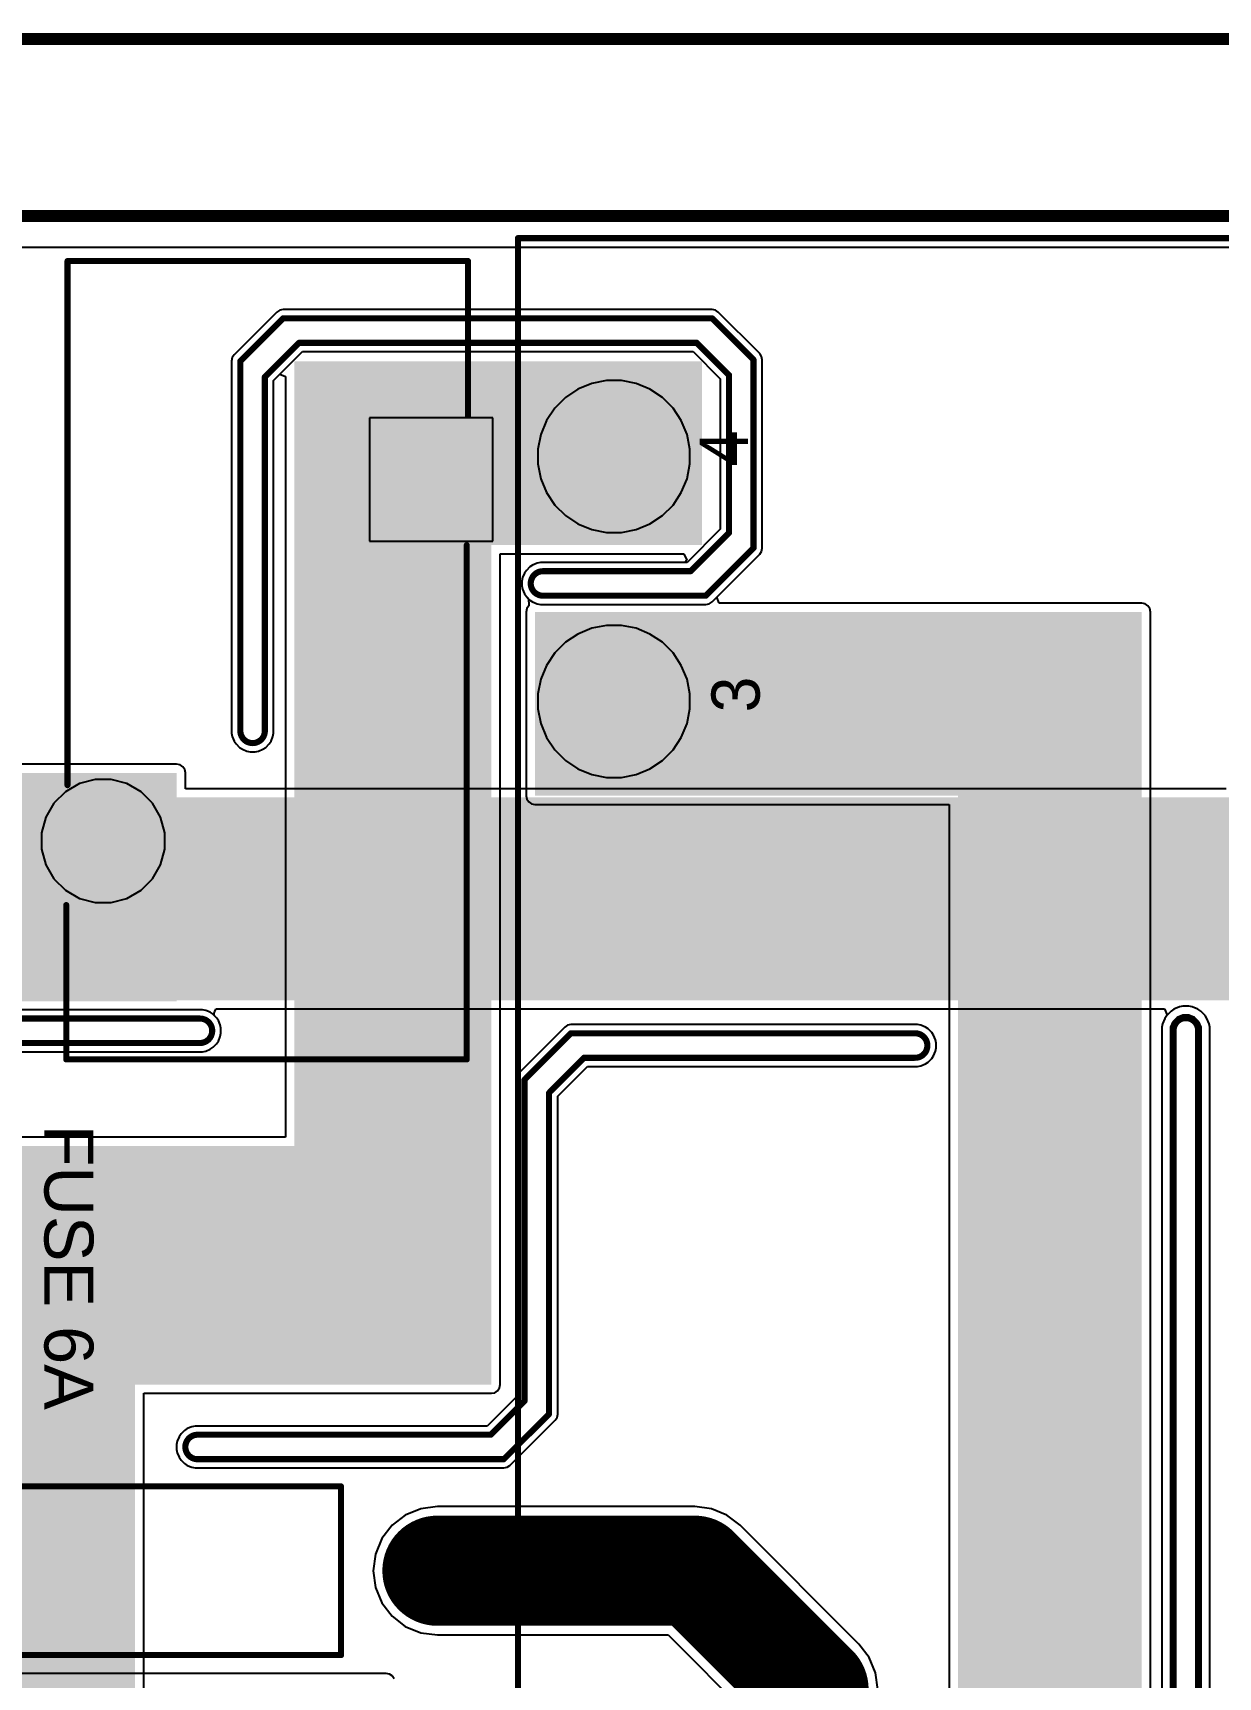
# Model space of a CAD drawing. Header units: millimetres. Extents: x -5 to 123, y 0 to 98.
# Drawn here: x 10.38 to 34.96, y 62.69 to 96.8 of the extents above; entities that cross this region are included whole.
import ezdxf

# ---------------------------------------------------------------- set-up
doc = ezdxf.new("R2010")
doc.units = ezdxf.units.MM
for name, color, linetype in [('BottomLayer', 5, 'Continuous'), ('BottomSolder', 6, 'Continuous'), ('Mechanical1', 6, 'Continuous'), ('Mechanical2', 216, 'Continuous'), ('MultiLayer', 9, 'Continuous'), ('PadHoleLayer', 156, 'Continuous'), ('TopLayer', 1, 'Continuous'), ('TopOverlay', 2, 'Continuous'), ('TopSolder', 216, 'Continuous')]:
    doc.layers.add(name, color=color, linetype=linetype)
doc.styles.add('Arial', font='', dxfattribs={"height": 0.2})
doc.styles.get('Arial').set_extended_font_data('Arial')

# ---------------------------------------------------------------- blocks, each defined once
blk = doc.blocks.new('L01_6332_23')
at = {"layer": 'BottomLayer'}
h = blk.add_hatch(color=5, dxfattribs=at)
edge = h.paths.add_edge_path()
edge.add_arc((15.24, 22.86), 1.4, 0, 360)
h = blk.add_hatch(color=5, dxfattribs=at)
edge = h.paths.add_edge_path()
edge.add_arc((20.32, 22.86), 1.4, 0, 360)
at = {"layer": 'BottomSolder'}
h = blk.add_hatch(color=6, dxfattribs=at)
edge = h.paths.add_edge_path()
edge.add_arc((15.24, 22.86), 1.502, 0, 360)
h = blk.add_hatch(color=6, dxfattribs=at)
edge = h.paths.add_edge_path()
edge.add_arc((20.32, 22.86), 1.502, 0, 360)
at = {"layer": 'MultiLayer'}
h = blk.add_hatch(color=9, dxfattribs=at)
edge = h.paths.add_edge_path()
edge.add_arc((15.24, 22.86), 1.4, 0, 360)
h = blk.add_hatch(color=9, dxfattribs=at)
edge = h.paths.add_edge_path()
edge.add_arc((20.32, 22.86), 1.4, 0, 360)
at = {"layer": 'PadHoleLayer'}
h = blk.add_hatch(color=156, dxfattribs=at)
edge = h.paths.add_edge_path()
edge.add_arc((15.24, 22.86), 0.75, 0, 360)
h = blk.add_hatch(color=156, dxfattribs=at)
edge = h.paths.add_edge_path()
edge.add_arc((20.32, 22.86), 0.75, 0, 360)
at = {"layer": 'TopLayer'}
h = blk.add_hatch(color=1, dxfattribs=at)
edge = h.paths.add_edge_path()
edge.add_arc((15.24, 22.86), 1.4, 0, 360)
h = blk.add_hatch(color=1, dxfattribs=at)
edge = h.paths.add_edge_path()
edge.add_arc((20.32, 22.86), 1.4, 0, 360)
at = {"layer": 'TopSolder'}
h = blk.add_hatch(color=216, dxfattribs=at)
edge = h.paths.add_edge_path()
edge.add_arc((15.24, 22.86), 1.502, 0, 360)
h = blk.add_hatch(color=216, dxfattribs=at)
edge = h.paths.add_edge_path()
edge.add_arc((20.32, 22.86), 1.502, 0, 360)
at = {"layer": 'TopOverlay', "const_width": 0.127}
for points in [[(-24.85, 24.85), (24.85, 24.85)], [(24.85, 24.85), (24.85, -24.85)]]:
    blk.add_lwpolyline(points, dxfattribs=at)
at = {"layer": 'TopOverlay', "const_width": 0.0635}
blk.add_lwpolyline([(24.818, 24.85, 1), (24.882, 24.85, 1)], format="xyb", close=True, dxfattribs=at)
blk.add_lwpolyline([(24.818, 24.85, 1), (24.882, 24.85, 1)], format="xyb", close=True, dxfattribs=at)
at = {"layer": 'TopOverlay'}
for s, p in [('3', (15.011, 19.837)), ('4', (20.114, 20.081))]:
    blk.add_text(s, height=1, dxfattribs=at).set_placement(p)
blk = doc.blocks.new('TH390R_33')
at = {"layer": 'BottomLayer'}
blk.add_hatch(color=5, dxfattribs=at).paths.add_polyline_path([(-7.4, 0.9), (-5.6, 0.9), (-5.6, -0.9), (-7.4, -0.9)])
h = blk.add_hatch(color=5, dxfattribs=at)
edge = h.paths.add_edge_path()
edge.add_arc((6.5, 0), 0.9, 0, 360)
at = {"layer": 'BottomSolder'}
blk.add_hatch(color=6, dxfattribs=at).paths.add_polyline_path([(-7.502, 1.002), (-5.498, 1.002), (-5.498, -1.002), (-7.502, -1.002)])
h = blk.add_hatch(color=6, dxfattribs=at)
edge = h.paths.add_edge_path()
edge.add_arc((6.5, 0), 1.002, 0, 360)
at = {"layer": 'MultiLayer'}
blk.add_hatch(color=9, dxfattribs=at).paths.add_polyline_path([(-7.4, 0.9), (-5.6, 0.9), (-5.6, -0.9), (-7.4, -0.9)])
h = blk.add_hatch(color=9, dxfattribs=at)
edge = h.paths.add_edge_path()
edge.add_arc((6.5, 0), 0.9, 0, 360)
at = {"layer": 'PadHoleLayer'}
h = blk.add_hatch(color=156, dxfattribs=at)
edge = h.paths.add_edge_path()
edge.add_arc((-6.5, 0), 0.46, 0, 360)
h = blk.add_hatch(color=156, dxfattribs=at)
edge = h.paths.add_edge_path()
edge.add_arc((6.5, 0), 0.46, 0, 360)
at = {"layer": 'TopLayer'}
blk.add_hatch(color=1, dxfattribs=at).paths.add_polyline_path([(-7.4, 0.9), (-5.6, 0.9), (-5.6, -0.9), (-7.4, -0.9)])
h = blk.add_hatch(color=1, dxfattribs=at)
edge = h.paths.add_edge_path()
edge.add_arc((6.5, 0), 0.9, 0, 360)
at = {"layer": 'TopSolder'}
blk.add_hatch(color=216, dxfattribs=at).paths.add_polyline_path([(-7.502, 1.002), (-5.498, 1.002), (-5.498, -1.002), (-7.502, -1.002)])
h = blk.add_hatch(color=216, dxfattribs=at)
edge = h.paths.add_edge_path()
edge.add_arc((6.5, 0), 1.002, 0, 360)
at = {"layer": 'TopOverlay', "const_width": 0.127}
for points in [[(-4.5, -1.75), (-4.5, 1.75)], [(-4.5, 1.75), (4.5, 1.75)], [(4.5, -1.75), (4.5, 1.75)], [(-4.5, -1.75), (4.5, -1.75)]]:
    blk.add_lwpolyline(points, dxfattribs=at)
at = {"layer": 'TopOverlay', "const_width": 0.0635}
for points in [[(-4.532, 1.75, 1), (-4.468, 1.75, 1)], [(-4.532, 1.75, 1), (-4.468, 1.75, 1)], [(4.468, 1.75, 1), (4.532, 1.75, 1)], [(4.468, 1.75, 1), (4.532, 1.75, 1)], [(-4.532, -1.75, 1), (-4.468, -1.75, 1)], [(-4.532, -1.75, 1), (-4.468, -1.75, 1)], [(4.468, -1.75, 1), (4.532, -1.75, 1)], [(4.468, -1.75, 1), (4.532, -1.75, 1)]]:
    blk.add_lwpolyline(points, format="xyb", close=True, dxfattribs=at)
blk = doc.blocks.new('14D431K_40')
at = {"layer": 'BottomLayer'}
blk.add_hatch(color=5, dxfattribs=at).paths.add_polyline_path([(-4.85, 4.5), (-2.65, 4.5), (-2.65, 2.3), (-4.85, 2.3)])
h = blk.add_hatch(color=5, dxfattribs=at)
edge = h.paths.add_edge_path()
edge.add_arc((3.75, -3.4), 1.1, 0, 360)
at = {"layer": 'BottomSolder'}
blk.add_hatch(color=6, dxfattribs=at).paths.add_polyline_path([(-4.952, 4.602), (-2.548, 4.602), (-2.548, 2.198), (-4.952, 2.198)])
h = blk.add_hatch(color=6, dxfattribs=at)
edge = h.paths.add_edge_path()
edge.add_arc((3.75, -3.4), 1.202, 0, 360)
at = {"layer": 'MultiLayer'}
blk.add_hatch(color=9, dxfattribs=at).paths.add_polyline_path([(-4.85, 4.5), (-2.65, 4.5), (-2.65, 2.3), (-4.85, 2.3)])
h = blk.add_hatch(color=9, dxfattribs=at)
edge = h.paths.add_edge_path()
edge.add_arc((3.75, -3.4), 1.1, 0, 360)
at = {"layer": 'PadHoleLayer'}
h = blk.add_hatch(color=156, dxfattribs=at)
edge = h.paths.add_edge_path()
edge.add_arc((-3.75, 3.4), 0.6, 0, 360)
h = blk.add_hatch(color=156, dxfattribs=at)
edge = h.paths.add_edge_path()
edge.add_arc((3.75, -3.4), 0.6, 0, 360)
at = {"layer": 'TopLayer'}
blk.add_hatch(color=1, dxfattribs=at).paths.add_polyline_path([(-4.85, 4.5), (-2.65, 4.5), (-2.65, 2.3), (-4.85, 2.3)])
h = blk.add_hatch(color=1, dxfattribs=at)
edge = h.paths.add_edge_path()
edge.add_arc((3.75, -3.4), 1.1, 0, 360)
at = {"layer": 'TopSolder'}
blk.add_hatch(color=216, dxfattribs=at).paths.add_polyline_path([(-4.952, 4.602), (-2.548, 4.602), (-2.548, 2.198), (-4.952, 2.198)])
h = blk.add_hatch(color=216, dxfattribs=at)
edge = h.paths.add_edge_path()
edge.add_arc((3.75, -3.4), 1.202, 0, 360)
at = {"layer": 'TopOverlay', "const_width": 0.127}
for points in [[(-8.28, -4.14), (-8.28, 4.166)], [(-5.08, 4.166), (-8.28, 4.166)], [(8.28, 4.14), (-2.388, 4.14)], [(8.28, -4.166), (8.28, 4.14)], [(2.591, -4.14), (-8.28, -4.14)], [(8.28, -4.166), (5.08, -4.166)]]:
    blk.add_lwpolyline(points, dxfattribs=at)
at = {"layer": 'TopOverlay', "const_width": 0.0635}
for points in [[(-8.312, 4.166, 1), (-8.249, 4.166, 1)], [(-8.312, 4.166, 1), (-8.249, 4.166, 1)], [(-5.112, 4.166, 1), (-5.048, 4.166, 1)], [(-2.419, 4.14, 1), (-2.356, 4.14, 1)], [(8.249, 4.14, 1), (8.312, 4.14, 1)], [(8.249, 4.14, 1), (8.312, 4.14, 1)], [(-8.312, -4.14, 1), (-8.249, -4.14, 1)], [(-8.312, -4.14, 1), (-8.249, -4.14, 1)], [(2.559, -4.14, 1), (2.623, -4.14, 1)], [(5.048, -4.166, 1), (5.112, -4.166, 1)], [(8.249, -4.166, 1), (8.312, -4.166, 1)], [(8.249, -4.166, 1), (8.312, -4.166, 1)]]:
    blk.add_lwpolyline(points, format="xyb", close=True, dxfattribs=at)

msp = doc.modelspace()

# ---------------------------------------------------------------- hatches: boundary and pattern name
at = {"layer": 'BottomLayer'}
for points in [[(15.799, 86.173), (24.258, 86.173), (24.258, 89.983), (15.799, 89.983)], [(19.888, 68.758), (19.888, 89.586), (15.799, 89.586), (15.799, 68.758)], [(20.791, 80.975), (33.376, 80.975), (33.376, 84.785), (20.791, 84.785)], [(33.376, 50.585), (33.376, 83.49), (29.566, 83.49), (29.566, 50.585)], [(19.595, 73.711), (8.484, 73.711), (8.484, 68.758), (19.595, 68.758)], [(8.484, 73.66), (8.484, 53.594), (12.497, 53.594), (12.497, 73.66)]]:
    msp.add_hatch(color=5, dxfattribs=at).paths.add_polyline_path(points)
at = {"layer": 'TopLayer'}
for points in [[(13.36, 76.708), (13.36, 81.446), (3.593, 81.446), (3.593, 76.708)], [(37.389, 76.733), (37.389, 80.938), (10.998, 80.938), (10.998, 76.733)]]:
    msp.add_hatch(color=1, dxfattribs=at).paths.add_polyline_path(points)

# ---------------------------------------------------------------- linework, layer by layer
at = {"layer": 'BottomLayer'}
for p, q in [((7.037, 92.354), (89.119, 92.354)), ((15.439, 91.006), (14.553, 90.12)), ((15.498, 91.046), (15.439, 91.006)), ((15.567, 91.059), (15.498, 91.046)), ((24.463, 91.059), (15.567, 91.059)), ((24.533, 91.046), (24.463, 91.059)), ((24.591, 91.006), (24.533, 91.046)), ((25.452, 90.146), (24.591, 91.006)), ((14.514, 90.062), (14.5, 89.992)), ((14.553, 90.12), (14.514, 90.062)), ((25.491, 90.087), (25.452, 90.146)), ((25.505, 90.018), (25.491, 90.087)), ((14.5, 89.992), (14.5, 82.32)), ((15.37, 89.587), (15.5, 89.717)), ((15.5, 89.717), (15.618, 89.668)), ((25.505, 86.113), (25.505, 90.018)), ((15.37, 82.269), (15.37, 89.587)), ((15.618, 89.668), (15.618, 89.586)), ((15.618, 89.586), (15.618, 89.586)), ((15.618, 89.586), (15.618, 73.892)), ((20.069, 68.758), (20.069, 85.991)), ((20.069, 85.991), (23.878, 85.991)), ((23.878, 85.991), (23.941, 85.864)), ((24.561, 85.093), (25.452, 85.984)), ((25.452, 85.984), (25.491, 86.043)), ((25.491, 86.043), (25.505, 86.113)), ((20.613, 85.65), (20.574, 85.591)), ((20.685, 85.721), (20.613, 85.65)), ((20.743, 85.76), (20.685, 85.721)), ((20.837, 85.799), (20.743, 85.76)), ((20.906, 85.813), (20.837, 85.799)), ((23.901, 85.813), (20.906, 85.813)), ((23.941, 85.864), (23.901, 85.813)), ((20.535, 85.498), (20.521, 85.428)), ((20.521, 85.428), (20.521, 85.327)), ((20.521, 85.327), (20.535, 85.258)), ((20.574, 85.591), (20.535, 85.498)), ((20.535, 85.258), (20.574, 85.164)), ((20.574, 85.164), (20.613, 85.106)), ((20.613, 85.106), (20.659, 85.06)), ((20.659, 85.06), (20.665, 84.926)), ((24.614, 84.966), (24.561, 85.093)), ((33.376, 84.966), (24.614, 84.966)), ((33.445, 84.953), (33.376, 84.966)), ((33.504, 84.913), (33.445, 84.953)), ((20.623, 84.855), (20.609, 84.785)), ((20.609, 84.785), (20.609, 80.975)), ((20.66, 84.91), (20.623, 84.855)), ((20.662, 84.913), (20.66, 84.91)), ((20.665, 84.926), (20.662, 84.913)), ((33.543, 84.855), (33.504, 84.913)), ((33.557, 84.785), (33.543, 84.855)), ((33.557, 80.975), (33.557, 84.785)), ((14.5, 82.32), (14.5, 82.269)), ((14.5, 82.269), (14.514, 82.2)), ((15.357, 82.2), (15.37, 82.269)), ((14.514, 82.2), (14.552, 82.107)), ((14.552, 82.107), (14.592, 82.048)), ((14.592, 82.048), (14.663, 81.976)), ((14.663, 81.976), (14.722, 81.937)), ((14.722, 81.937), (14.815, 81.899)), ((14.815, 81.899), (14.885, 81.885)), ((14.885, 81.885), (14.986, 81.885)), ((14.986, 81.885), (15.055, 81.899)), ((15.055, 81.899), (15.148, 81.937)), ((15.148, 81.937), (15.207, 81.976)), ((15.207, 81.976), (15.279, 82.048)), ((15.279, 82.048), (15.318, 82.107)), ((15.318, 82.107), (15.357, 82.2)), ((15.318, 82.107), (15.318, 82.107)), ((11.343, 81.226), (11.052, 81.058)), ((11.668, 81.313), (11.343, 81.226)), ((12.005, 81.313), (11.668, 81.313)), ((12.33, 81.226), (12.005, 81.313)), ((12.621, 81.058), (12.33, 81.226)), ((11.052, 81.058), (10.814, 80.82)), ((12.859, 80.82), (12.621, 81.058)), ((20.609, 80.975), (20.623, 80.906)), ((20.623, 80.906), (20.662, 80.847)), ((20.662, 80.847), (20.721, 80.808)), ((33.557, 50.884), (33.557, 80.975)), ((33.557, 80.975), (33.557, 80.975)), ((10.646, 80.529), (10.559, 80.204)), ((10.814, 80.82), (10.646, 80.529)), ((13.027, 80.529), (12.859, 80.82)), ((13.114, 80.204), (13.027, 80.529)), ((20.721, 80.808), (20.791, 80.794)), ((20.791, 80.794), (29.384, 80.794)), ((29.384, 80.794), (29.384, 50.585)), ((10.559, 80.204), (10.559, 79.867)), ((13.114, 79.867), (13.114, 80.204)), ((10.559, 79.867), (10.646, 79.542)), ((13.027, 79.542), (13.114, 79.867)), ((10.646, 79.542), (10.814, 79.251)), ((12.859, 79.251), (13.027, 79.542)), ((10.814, 79.251), (11.052, 79.013)), ((12.621, 79.013), (12.859, 79.251)), ((11.052, 79.013), (11.343, 78.845)), ((11.343, 78.845), (11.668, 78.758)), ((12.005, 78.758), (12.33, 78.845)), ((12.33, 78.845), (12.621, 79.013)), ((11.668, 78.758), (12.005, 78.758)), ((13.894, 76.534), (3.428, 76.534)), ((13.963, 76.52), (13.894, 76.534)), ((14.056, 76.481), (13.963, 76.52)), ((14.115, 76.442), (14.056, 76.481)), ((14.056, 76.481), (14.056, 76.481)), ((14.187, 76.37), (14.115, 76.442)), ((33.892, 76.415), (33.853, 76.356)), ((33.982, 76.505), (33.892, 76.415)), ((34.041, 76.544), (33.982, 76.505)), ((34.157, 76.592), (34.041, 76.544)), ((34.227, 76.606), (34.157, 76.592)), ((34.353, 76.606), (34.227, 76.606)), ((34.423, 76.592), (34.353, 76.606)), ((34.539, 76.544), (34.423, 76.592)), ((34.598, 76.505), (34.539, 76.544)), ((34.688, 76.415), (34.598, 76.505)), ((34.727, 76.356), (34.688, 76.415)), ((14.226, 76.312), (14.187, 76.37)), ((14.264, 76.218), (14.226, 76.312)), ((14.278, 76.149), (14.264, 76.218)), ((14.278, 76.048), (14.278, 76.149)), ((21.409, 76.174), (20.446, 75.211)), ((21.468, 76.213), (21.409, 76.174)), ((21.538, 76.227), (21.468, 76.213)), ((28.726, 76.227), (21.538, 76.227)), ((28.795, 76.213), (28.726, 76.227)), ((28.888, 76.175), (28.795, 76.213)), ((28.947, 76.136), (28.888, 76.175)), ((28.888, 76.175), (28.888, 76.175)), ((29.019, 76.064), (28.947, 76.136)), ((33.805, 76.24), (33.791, 76.17)), ((33.791, 76.17), (33.791, 76.107)), ((33.791, 76.107), (33.791, 76.106)), ((33.791, 76.106), (33.791, 76.106)), ((33.791, 76.106), (33.791, 76.082)), ((33.791, 76.082), (33.791, 76.082)), ((33.791, 76.082), (33.791, 76.081)), ((33.791, 76.081), (33.791, 50.952)), ((33.853, 76.356), (33.805, 76.24)), ((34.775, 76.24), (34.727, 76.356)), ((34.789, 76.17), (34.775, 76.24)), ((34.789, 76.107), (34.789, 76.17)), ((34.789, 50.54), (34.789, 76.107)), ((14.056, 75.716), (14.115, 75.755)), ((14.115, 75.755), (14.187, 75.826)), ((14.187, 75.826), (14.226, 75.885)), ((14.226, 75.885), (14.264, 75.978)), ((14.226, 75.885), (14.226, 75.885)), ((14.264, 75.978), (14.278, 76.048)), ((29.058, 76.005), (29.019, 76.064)), ((29.096, 75.912), (29.058, 76.005)), ((29.11, 75.843), (29.096, 75.912)), ((29.096, 75.672), (29.11, 75.741)), ((29.11, 75.741), (29.11, 75.843)), ((2.946, 75.663), (13.894, 75.663)), ((13.894, 75.663), (13.963, 75.677)), ((13.963, 75.677), (14.056, 75.716)), ((28.795, 75.371), (28.888, 75.409)), ((28.888, 75.409), (28.947, 75.448)), ((28.947, 75.448), (29.019, 75.52)), ((29.019, 75.52), (29.058, 75.579)), ((29.058, 75.579), (29.096, 75.672)), ((29.058, 75.579), (29.058, 75.579)), ((20.407, 75.152), (20.393, 75.082)), ((20.393, 75.082), (20.393, 68.492)), ((20.446, 75.211), (20.407, 75.152)), ((21.263, 74.739), (21.881, 75.357)), ((21.881, 75.357), (28.726, 75.357)), ((28.726, 75.357), (28.795, 75.371)), ((21.263, 68.148), (21.263, 74.739)), ((15.618, 73.892), (8.484, 73.892)), ((12.678, 53.594), (12.678, 68.577)), ((12.678, 68.577), (19.888, 68.577)), ((19.888, 68.577), (19.958, 68.59)), ((19.958, 68.59), (20.016, 68.63)), ((20.016, 68.63), (20.056, 68.688)), ((20.056, 68.688), (20.069, 68.758)), ((20.393, 68.492), (19.8, 67.899)), ((13.674, 67.885), (13.581, 67.847)), ((13.743, 67.899), (13.674, 67.885)), ((19.8, 67.899), (13.743, 67.899)), ((20.272, 67.082), (21.21, 68.02)), ((21.21, 68.02), (21.249, 68.079)), ((21.249, 68.079), (21.263, 68.148)), ((13.372, 67.584), (13.359, 67.515)), ((13.411, 67.677), (13.372, 67.584)), ((13.45, 67.736), (13.411, 67.677)), ((13.522, 67.808), (13.45, 67.736)), ((13.581, 67.847), (13.522, 67.808)), ((13.359, 67.515), (13.359, 67.413)), ((13.359, 67.413), (13.372, 67.344)), ((13.372, 67.344), (13.411, 67.251)), ((13.411, 67.251), (13.45, 67.192)), ((13.45, 67.192), (13.522, 67.12)), ((13.522, 67.12), (13.581, 67.081)), ((13.581, 67.081), (13.674, 67.043)), ((13.674, 67.043), (13.743, 67.029)), ((13.743, 67.029), (20.144, 67.029)), ((20.144, 67.029), (20.213, 67.043)), ((20.213, 67.043), (20.272, 67.082)), ((18.423, 66.184), (18.102, 66.051)), ((18.768, 66.229), (18.423, 66.184)), ((24.105, 66.229), (18.768, 66.229)), ((24.449, 66.184), (24.105, 66.229)), ((24.771, 66.051), (24.449, 66.184)), ((17.826, 65.839), (17.614, 65.563)), ((18.102, 66.051), (17.826, 65.839)), ((25.047, 65.839), (24.771, 66.051)), ((27.51, 63.375), (25.047, 65.839)), ((17.614, 65.563), (17.481, 65.242)), ((17.481, 65.242), (17.436, 64.897)), ((17.436, 64.897), (17.481, 64.552)), ((17.481, 64.552), (17.614, 64.231)), ((17.614, 64.231), (17.826, 63.955)), ((17.826, 63.955), (18.102, 63.743)), ((18.102, 63.743), (18.423, 63.61)), ((18.423, 63.61), (18.768, 63.565)), ((18.768, 63.565), (23.553, 63.565)), ((23.553, 63.565), (25.236, 61.881)), ((27.722, 63.099), (27.51, 63.375)), ((27.855, 62.778), (27.722, 63.099)), ((27.901, 62.433), (27.855, 62.778))]:
    msp.add_line(p, q, dxfattribs=at)
at = {"layer": 'BottomLayer', "const_width": 2.286}
for points in [[(18.768, 64.897), (24.105, 64.897)], [(24.105, 64.897), (26.568, 62.433)], [(26.568, 46.279), (26.568, 62.433)]]:
    msp.add_lwpolyline(points, dxfattribs=at)
at = {"layer": 'BottomLayer', "const_width": 1.143}
for points in [[(18.197, 64.897, 1), (19.34, 64.897, 1)], [(23.533, 64.897, 1), (24.676, 64.897, 1)], [(23.533, 64.897, 1), (24.676, 64.897, 1)], [(25.997, 62.433, 1), (27.14, 62.433, 1)], [(25.997, 62.433, 1), (27.14, 62.433, 1)]]:
    msp.add_lwpolyline(points, format="xyb", close=True, dxfattribs=at)
at = {"layer": 'Mechanical1', "const_width": 0.254}
msp.add_lwpolyline([(0, 96.672), (48.203, 96.672)], dxfattribs=at)
at = {"layer": 'Mechanical2'}
for points, const_width in [([(0, 93), (123, 93)], 0.254), ([(14.681, 89.992), (15.567, 90.878)], 0.127), ([(15.567, 90.878), (24.463, 90.878)], 0.127), ([(24.463, 90.878), (25.324, 90.018)], 0.127), ([(15.189, 89.662), (15.897, 90.37)], 0.127), ([(15.897, 90.37), (24.147, 90.37)], 0.127), ([(24.147, 90.37), (24.816, 89.701)], 0.127), ([(14.681, 82.32), (14.681, 89.992)], 0.127), ([(25.324, 86.113), (25.324, 90.016)], 0.127), ([(25.324, 86.638), (25.324, 90.016)], 0.127), ([(15.189, 82.32), (15.189, 89.662)], 0.127), ([(24.816, 86.428), (24.816, 89.701)], 0.127), ([(24.816, 88.162), (24.816, 89.701)], 0.127), ([(24.816, 86.638), (24.816, 89.701)], 0.127), ([(24.02, 85.632), (24.816, 86.428)], 0.127), ([(24.335, 85.124), (25.324, 86.113)], 0.127), ([(20.957, 85.632), (24.02, 85.632)], 0.127), ([(20.957, 85.124), (24.335, 85.124)], 0.127), ([(3.353, 76.352), (13.843, 76.352)], 0.127), ([(20.599, 75.108), (21.538, 76.046)], 0.127), ([(21.538, 76.046), (28.651, 76.046)], 0.127), ([(34.036, 50.851), (34.036, 76.107)], 0.127), ([(34.544, 50.546), (34.544, 76.107)], 0.127), ([(2.946, 75.844), (13.843, 75.844)], 0.127), ([(21.107, 74.839), (21.806, 75.538)], 0.127), ([(21.806, 75.538), (28.651, 75.538)], 0.127), ([(20.574, 68.417), (20.574, 75.082)], 0.127), ([(21.082, 68.148), (21.082, 74.803)], 0.127), ([(19.875, 67.718), (20.574, 68.417)], 0.127), ([(20.144, 67.21), (21.082, 68.148)], 0.127), ([(13.794, 67.718), (19.875, 67.718)], 0.127), ([(13.794, 67.21), (20.144, 67.21)], 0.127)]:
    msp.add_lwpolyline(points, dxfattribs=dict(at, const_width=const_width))
at = {"layer": 'Mechanical2', "const_width": 0.0635}
for points in [[(15.535, 90.878, 1), (15.599, 90.878, 1)], [(15.535, 90.878, 1), (15.599, 90.878, 1)], [(24.431, 90.878, 1), (24.495, 90.878, 1)], [(24.431, 90.878, 1), (24.495, 90.878, 1)], [(15.866, 90.37, 1), (15.929, 90.37, 1)], [(15.866, 90.37, 1), (15.929, 90.37, 1)], [(24.115, 90.37, 1), (24.179, 90.37, 1)], [(24.115, 90.37, 1), (24.179, 90.37, 1)], [(14.649, 89.992, 1), (14.713, 89.992, 1)], [(14.649, 89.992, 1), (14.713, 89.992, 1)], [(25.292, 90.018, 1), (25.356, 90.018, 1)], [(25.292, 90.016, 1), (25.356, 90.016, 1)], [(25.292, 90.016, 1), (25.356, 90.016, 1)], [(15.157, 89.662, 1), (15.221, 89.662, 1)], [(15.157, 89.662, 1), (15.221, 89.662, 1)], [(24.784, 89.701, 1), (24.848, 89.701, 1)], [(24.784, 89.701, 1), (24.848, 89.701, 1)], [(24.784, 89.701, 1), (24.848, 89.701, 1)], [(24.784, 89.701, 1), (24.848, 89.701, 1)], [(24.784, 88.162, 1), (24.848, 88.162, 1)], [(24.784, 86.638, 1), (24.848, 86.638, 1)], [(25.292, 86.638, 1), (25.356, 86.638, 1)], [(24.784, 86.428, 1), (24.848, 86.428, 1)], [(24.784, 86.428, 1), (24.848, 86.428, 1)], [(25.292, 86.113, 1), (25.356, 86.113, 1)], [(25.292, 86.113, 1), (25.356, 86.113, 1)], [(20.925, 85.632, 1), (20.988, 85.632, 1)], [(20.925, 85.632, 1), (20.988, 85.632, 1)], [(23.988, 85.632, 1), (24.052, 85.632, 1)], [(23.988, 85.632, 1), (24.052, 85.632, 1)], [(20.671, 85.378, 1), (20.734, 85.378, 1)], [(20.671, 85.378, 1), (20.734, 85.378, 1)], [(20.925, 85.124, 1), (20.988, 85.124, 1)], [(20.925, 85.124, 1), (20.988, 85.124, 1)], [(24.303, 85.124, 1), (24.367, 85.124, 1)], [(24.303, 85.124, 1), (24.367, 85.124, 1)], [(14.649, 82.32, 1), (14.713, 82.32, 1)], [(14.649, 82.32, 1), (14.713, 82.32, 1)], [(15.157, 82.32, 1), (15.221, 82.32, 1)], [(15.157, 82.32, 1), (15.221, 82.32, 1)], [(14.903, 82.066, 1), (14.967, 82.066, 1)], [(14.903, 82.066, 1), (14.967, 82.066, 1)], [(13.811, 76.352, 1), (13.875, 76.352, 1)], [(13.811, 76.352, 1), (13.875, 76.352, 1)], [(34.258, 76.361, 1), (34.322, 76.361, 1)], [(34.258, 76.361, 1), (34.322, 76.361, 1)], [(14.065, 76.098, 1), (14.129, 76.098, 1)], [(14.065, 76.098, 1), (14.129, 76.098, 1)], [(21.506, 76.046, 1), (21.569, 76.046, 1)], [(21.506, 76.046, 1), (21.569, 76.046, 1)], [(28.619, 76.046, 1), (28.683, 76.046, 1)], [(28.643, 76.046, 1), (28.707, 76.046, 1)], [(34.004, 76.107, 1), (34.068, 76.107, 1)], [(34.004, 76.107, 1), (34.068, 76.107, 1)], [(34.512, 76.107, 1), (34.576, 76.107, 1)], [(34.512, 76.107, 1), (34.576, 76.107, 1)], [(13.811, 75.844, 1), (13.875, 75.844, 1)], [(13.811, 75.844, 1), (13.875, 75.844, 1)], [(28.897, 75.792, 1), (28.961, 75.792, 1)], [(28.897, 75.792, 1), (28.961, 75.792, 1)], [(21.774, 75.538, 1), (21.838, 75.538, 1)], [(21.774, 75.538, 1), (21.838, 75.538, 1)], [(28.619, 75.538, 1), (28.683, 75.538, 1)], [(28.643, 75.538, 1), (28.707, 75.538, 1)], [(20.542, 75.082, 1), (20.606, 75.082, 1)], [(20.568, 75.108, 1), (20.631, 75.108, 1)], [(21.05, 74.803, 1), (21.114, 74.803, 1)], [(21.076, 74.839, 1), (21.139, 74.839, 1)], [(20.542, 68.417, 1), (20.606, 68.417, 1)], [(20.542, 68.417, 1), (20.606, 68.417, 1)], [(21.05, 68.148, 1), (21.114, 68.148, 1)], [(21.05, 68.148, 1), (21.114, 68.148, 1)], [(13.762, 67.718, 1), (13.826, 67.718, 1)], [(13.762, 67.718, 1), (13.826, 67.718, 1)], [(19.844, 67.718, 1), (19.907, 67.718, 1)], [(19.844, 67.718, 1), (19.907, 67.718, 1)], [(13.508, 67.464, 1), (13.572, 67.464, 1)], [(13.508, 67.464, 1), (13.572, 67.464, 1)], [(13.762, 67.21, 1), (13.826, 67.21, 1)], [(13.762, 67.21, 1), (13.826, 67.21, 1)], [(20.112, 67.21, 1), (20.176, 67.21, 1)], [(20.112, 67.21, 1), (20.176, 67.21, 1)]]:
    msp.add_lwpolyline(points, format="xyb", close=True, dxfattribs=at)
at = {"layer": 'Mechanical2', "const_width": 0.127}
for points in [[(20.703, 85.378, -0.414214), (20.957, 85.632)], [(20.957, 85.124, -0.414214), (20.703, 85.378)], [(14.935, 82.066, -0.414214), (14.681, 82.32)], [(15.189, 82.32, -0.414214), (14.935, 82.066)], [(13.843, 76.352, -0.414214), (14.097, 76.098)], [(34.036, 76.107, -0.414214), (34.29, 76.361)], [(34.29, 76.361, -0.414214), (34.544, 76.107)], [(14.097, 76.098, -0.414214), (13.843, 75.844)], [(28.675, 76.046, -0.414214), (28.929, 75.792)], [(28.929, 75.792, -0.414214), (28.675, 75.538)], [(13.54, 67.464, -0.414214), (13.794, 67.718)], [(13.794, 67.21, -0.414214), (13.54, 67.464)]]:
    msp.add_lwpolyline(points, format="xyb", dxfattribs=at)
at = {"layer": 'MultiLayer'}
for p, q in [((14.681, 89.992), (15.567, 90.878)), ((15.567, 90.878), (24.463, 90.878)), ((24.463, 90.878), (25.324, 90.018)), ((15.897, 90.37), (15.189, 89.662)), ((24.147, 90.37), (15.897, 90.37)), ((24.816, 89.701), (24.147, 90.37)), ((14.681, 82.32), (14.681, 89.992)), ((25.324, 90.018), (25.324, 86.113)), ((15.189, 89.662), (15.189, 82.32)), ((24.816, 86.428), (24.816, 89.701)), ((24.02, 85.632), (24.816, 86.428)), ((25.324, 86.113), (24.335, 85.124)), ((20.813, 85.593), (20.906, 85.632)), ((20.906, 85.632), (20.957, 85.632)), ((20.957, 85.632), (20.957, 85.632)), ((20.957, 85.632), (24.02, 85.632)), ((20.703, 85.428), (20.741, 85.522)), ((20.703, 85.378), (20.703, 85.428)), ((20.703, 85.327), (20.703, 85.378)), ((20.741, 85.234), (20.703, 85.327)), ((20.741, 85.522), (20.813, 85.593)), ((20.813, 85.162), (20.741, 85.234)), ((20.906, 85.124), (20.813, 85.162)), ((20.957, 85.124), (20.906, 85.124)), ((24.335, 85.124), (20.957, 85.124)), ((14.681, 82.269), (14.681, 82.32)), ((14.681, 82.32), (14.681, 82.32)), ((14.72, 82.176), (14.681, 82.269)), ((15.189, 82.269), (15.151, 82.176)), ((15.189, 82.32), (15.189, 82.269)), ((14.791, 82.105), (14.72, 82.176)), ((14.885, 82.066), (14.791, 82.105)), ((14.935, 82.066), (14.885, 82.066)), ((14.935, 82.066), (14.935, 82.066)), ((14.986, 82.066), (14.935, 82.066)), ((15.079, 82.105), (14.986, 82.066)), ((15.151, 82.176), (15.079, 82.105)), ((34.227, 76.425), (34.11, 76.376)), ((34.227, 76.425), (34.11, 76.376)), ((34.29, 76.425), (34.227, 76.425)), ((34.29, 76.425), (34.227, 76.425)), ((34.353, 76.425), (34.29, 76.425)), ((34.353, 76.425), (34.29, 76.425)), ((34.47, 76.376), (34.353, 76.425)), ((34.47, 76.376), (34.353, 76.425)), ((3.353, 76.352), (13.843, 76.352)), ((13.843, 76.352), (13.894, 76.352)), ((13.894, 76.352), (13.987, 76.314)), ((13.987, 76.314), (14.058, 76.242)), ((14.058, 76.242), (14.097, 76.149)), ((14.097, 76.149), (14.097, 76.098)), ((14.097, 76.098), (14.097, 76.048)), ((34.021, 76.287), (33.972, 76.17)), ((34.021, 76.287), (33.972, 76.17)), ((33.972, 76.17), (33.972, 76.107)), ((33.972, 76.17), (33.972, 76.107)), ((33.972, 76.107), (33.972, 76.107)), ((33.972, 76.107), (33.972, 50.877)), ((33.972, 76.107), (33.972, 76.105)), ((33.972, 76.105), (33.972, 76.102)), ((33.972, 76.102), (33.973, 76.099)), ((33.973, 76.089), (33.972, 76.086)), ((33.972, 76.086), (33.972, 76.083)), ((33.972, 76.083), (33.972, 76.081)), ((33.972, 76.081), (33.972, 76.081)), ((33.972, 76.081), (33.972, 50.877)), ((33.973, 76.099), (33.973, 76.096)), ((33.973, 76.096), (33.973, 76.094)), ((33.973, 76.094), (33.973, 76.092)), ((33.973, 76.092), (33.973, 76.089)), ((34.11, 76.376), (34.021, 76.287)), ((34.11, 76.376), (34.021, 76.287)), ((34.075, 76.251), (34.036, 76.158)), ((34.036, 76.158), (34.036, 76.107)), ((34.036, 76.107), (34.036, 76.107)), ((34.036, 76.107), (34.036, 50.851)), ((34.146, 76.322), (34.075, 76.251)), ((34.239, 76.361), (34.146, 76.322)), ((34.29, 76.361), (34.239, 76.361)), ((34.341, 76.361), (34.29, 76.361)), ((34.434, 76.322), (34.341, 76.361)), ((34.505, 76.251), (34.434, 76.322)), ((34.559, 76.287), (34.47, 76.376)), ((34.559, 76.287), (34.47, 76.376)), ((34.544, 76.158), (34.505, 76.251)), ((34.544, 76.107), (34.544, 76.158)), ((34.544, 50.546), (34.544, 76.107)), ((34.608, 76.17), (34.559, 76.287)), ((34.608, 76.17), (34.559, 76.287)), ((34.608, 76.107), (34.608, 76.17)), ((34.608, 76.107), (34.608, 76.17)), ((34.608, 50.546), (34.608, 76.107)), ((34.608, 76.106), (34.608, 76.107)), ((34.608, 76.107), (34.608, 76.107)), ((34.608, 76.107), (34.608, 76.107)), ((34.608, 76.107), (34.608, 76.107)), ((34.608, 76.107), (34.608, 76.107)), ((34.608, 76.107), (34.608, 76.107)), ((34.608, 76.107), (34.608, 76.107)), ((34.608, 76.107), (34.608, 76.107)), ((34.608, 76.107), (34.608, 76.107)), ((34.608, 50.57), (34.608, 76.106)), ((34.608, 76.106), (34.608, 76.106)), ((34.608, 76.106), (34.608, 76.106)), ((13.843, 75.844), (2.946, 75.844)), ((13.894, 75.844), (13.843, 75.844)), ((13.843, 75.844), (13.843, 75.844)), ((13.987, 75.883), (13.894, 75.844)), ((14.058, 75.955), (13.987, 75.883)), ((14.097, 76.048), (14.058, 75.955)), ((20.599, 75.108), (21.538, 76.046)), ((21.538, 76.046), (28.675, 76.046)), ((28.675, 76.046), (28.726, 76.046)), ((28.726, 76.046), (28.819, 76.007)), ((28.819, 76.007), (28.89, 75.936)), ((28.89, 75.936), (28.929, 75.843)), ((28.929, 75.741), (28.89, 75.648)), ((28.929, 75.843), (28.929, 75.792)), ((28.929, 75.792), (28.929, 75.741)), ((21.806, 75.538), (21.107, 74.839)), ((28.675, 75.538), (21.806, 75.538)), ((28.726, 75.538), (28.675, 75.538)), ((28.675, 75.538), (28.675, 75.538)), ((28.819, 75.577), (28.726, 75.538)), ((28.89, 75.648), (28.819, 75.577)), ((20.574, 75.082), (20.599, 75.108)), ((20.574, 68.417), (20.574, 75.082)), ((21.107, 74.839), (21.082, 74.803)), ((21.082, 74.803), (21.082, 68.148)), ((19.875, 67.718), (20.574, 68.417)), ((21.082, 68.148), (20.144, 67.21)), ((13.54, 67.515), (13.578, 67.608)), ((13.578, 67.608), (13.65, 67.679)), ((13.65, 67.679), (13.743, 67.718)), ((13.743, 67.718), (13.794, 67.718)), ((13.794, 67.718), (13.794, 67.718)), ((13.794, 67.718), (19.875, 67.718)), ((13.54, 67.464), (13.54, 67.515)), ((13.54, 67.413), (13.54, 67.464)), ((13.578, 67.32), (13.54, 67.413)), ((13.65, 67.249), (13.578, 67.32)), ((13.743, 67.21), (13.65, 67.249)), ((13.794, 67.21), (13.743, 67.21)), ((20.144, 67.21), (13.794, 67.21))]:
    msp.add_line(p, q, dxfattribs=at)
at = {"layer": 'TopLayer'}
for p, q in [((7.725, 92.354), (89.119, 92.354)), ((15.439, 91.006), (14.553, 90.12)), ((15.498, 91.046), (15.439, 91.006)), ((15.567, 91.059), (15.498, 91.046)), ((24.463, 91.059), (15.567, 91.059)), ((24.533, 91.046), (24.463, 91.059)), ((24.591, 91.006), (24.533, 91.046)), ((25.452, 90.146), (24.591, 91.006)), ((14.514, 90.062), (14.5, 89.992)), ((14.553, 90.12), (14.514, 90.062)), ((15.37, 89.587), (15.972, 90.189)), ((15.972, 90.189), (24.072, 90.189)), ((24.072, 90.189), (24.635, 89.626)), ((25.491, 90.087), (25.452, 90.146)), ((25.505, 90.018), (25.491, 90.087)), ((14.5, 89.992), (14.5, 82.32)), ((25.505, 86.113), (25.505, 90.018)), ((15.37, 82.269), (15.37, 89.587)), ((21.681, 89.409), (21.422, 89.237)), ((21.968, 89.528), (21.681, 89.409)), ((22.273, 89.589), (21.968, 89.528)), ((22.584, 89.589), (22.273, 89.589)), ((22.888, 89.528), (22.584, 89.589)), ((23.176, 89.409), (22.888, 89.528)), ((23.434, 89.237), (23.176, 89.409)), ((24.635, 89.626), (24.635, 86.503)), ((21.422, 89.237), (21.203, 89.017)), ((23.654, 89.017), (23.434, 89.237)), ((19.914, 88.813), (17.359, 88.813)), ((17.359, 88.813), (17.359, 86.258)), ((19.914, 86.258), (19.914, 88.813)), ((21.03, 88.758), (20.911, 88.471)), ((21.203, 89.017), (21.03, 88.758)), ((23.826, 88.758), (23.654, 89.017)), ((23.945, 88.471), (23.826, 88.758)), ((20.911, 88.471), (20.85, 88.166)), ((24.006, 88.166), (23.945, 88.471)), ((20.85, 88.166), (20.85, 87.856)), ((24.006, 87.856), (24.006, 88.166)), ((20.85, 87.856), (20.911, 87.551)), ((23.945, 87.551), (24.006, 87.856)), ((20.911, 87.551), (21.03, 87.264)), ((23.826, 87.264), (23.945, 87.551)), ((21.03, 87.264), (21.203, 87.005)), ((21.203, 87.005), (21.422, 86.785)), ((23.434, 86.785), (23.654, 87.005)), ((23.654, 87.005), (23.826, 87.264)), ((21.422, 86.785), (21.681, 86.613)), ((23.176, 86.613), (23.434, 86.785)), ((21.681, 86.613), (21.968, 86.494)), ((21.968, 86.494), (22.273, 86.433)), ((22.273, 86.433), (22.584, 86.433)), ((22.584, 86.433), (22.888, 86.494)), ((22.888, 86.494), (23.176, 86.613)), ((24.635, 86.503), (23.945, 85.813)), ((17.359, 86.258), (19.914, 86.258)), ((24.463, 84.995), (25.452, 85.984)), ((25.452, 85.984), (25.491, 86.043)), ((25.491, 86.043), (25.505, 86.113)), ((20.613, 85.65), (20.574, 85.591)), ((20.685, 85.721), (20.613, 85.65)), ((20.743, 85.76), (20.685, 85.721)), ((20.837, 85.799), (20.743, 85.76)), ((20.906, 85.813), (20.837, 85.799)), ((23.945, 85.813), (20.906, 85.813)), ((20.535, 85.498), (20.521, 85.428)), ((20.521, 85.428), (20.521, 85.327)), ((20.521, 85.327), (20.535, 85.258)), ((20.574, 85.591), (20.535, 85.498)), ((20.535, 85.258), (20.574, 85.164)), ((20.574, 85.164), (20.613, 85.106)), ((20.613, 85.106), (20.685, 85.034)), ((20.685, 85.034), (20.743, 84.995)), ((20.743, 84.995), (20.837, 84.956)), ((20.837, 84.956), (20.906, 84.942)), ((20.906, 84.942), (24.335, 84.942)), ((24.335, 84.942), (24.404, 84.956)), ((24.404, 84.956), (24.463, 84.995)), ((21.681, 84.329), (21.422, 84.157)), ((21.968, 84.448), (21.681, 84.329)), ((22.273, 84.509), (21.968, 84.448)), ((22.584, 84.509), (22.273, 84.509)), ((22.888, 84.448), (22.584, 84.509)), ((23.176, 84.329), (22.888, 84.448)), ((23.434, 84.157), (23.176, 84.329)), ((21.203, 83.937), (21.03, 83.678)), ((21.422, 84.157), (21.203, 83.937)), ((23.654, 83.937), (23.434, 84.157)), ((23.826, 83.678), (23.654, 83.937)), ((21.03, 83.678), (20.911, 83.391)), ((23.945, 83.391), (23.826, 83.678)), ((20.911, 83.391), (20.85, 83.086)), ((24.006, 83.086), (23.945, 83.391)), ((20.85, 83.086), (20.85, 82.776)), ((24.006, 82.776), (24.006, 83.086)), ((20.85, 82.776), (20.911, 82.471)), ((23.945, 82.471), (24.006, 82.776)), ((14.5, 82.32), (14.5, 82.269)), ((14.5, 82.269), (14.514, 82.2)), ((15.357, 82.2), (15.37, 82.269)), ((20.911, 82.471), (21.03, 82.184)), ((23.826, 82.184), (23.945, 82.471)), ((14.514, 82.2), (14.552, 82.107)), ((14.552, 82.107), (14.592, 82.048)), ((14.592, 82.048), (14.663, 81.976)), ((14.663, 81.976), (14.722, 81.937)), ((14.722, 81.937), (14.815, 81.899)), ((14.815, 81.899), (14.885, 81.885)), ((14.885, 81.885), (14.986, 81.885)), ((14.986, 81.885), (15.055, 81.899)), ((15.055, 81.899), (15.148, 81.937)), ((15.148, 81.937), (15.207, 81.976)), ((15.207, 81.976), (15.279, 82.048)), ((15.279, 82.048), (15.318, 82.107)), ((15.318, 82.107), (15.357, 82.2)), ((15.318, 82.107), (15.318, 82.107)), ((21.03, 82.184), (21.203, 81.925)), ((21.203, 81.925), (21.422, 81.705)), ((23.434, 81.705), (23.654, 81.925)), ((23.654, 81.925), (23.826, 82.184)), ((13.36, 81.628), (7.725, 81.628)), ((13.43, 81.614), (13.36, 81.628)), ((13.489, 81.575), (13.43, 81.614)), ((13.528, 81.516), (13.489, 81.575)), ((21.422, 81.705), (21.681, 81.533)), ((21.681, 81.533), (21.968, 81.414)), ((22.888, 81.414), (23.176, 81.533)), ((23.176, 81.533), (23.434, 81.705)), ((13.542, 81.446), (13.528, 81.516)), ((13.542, 81.12), (13.542, 81.446)), ((21.968, 81.414), (22.273, 81.353)), ((22.273, 81.353), (22.584, 81.353)), ((22.584, 81.353), (22.888, 81.414)), ((35.128, 81.12), (13.542, 81.12)), ((14.132, 76.425), (14.145, 76.493)), ((14.187, 76.37), (14.132, 76.425)), ((14.145, 76.493), (14.179, 76.552)), ((14.179, 76.552), (33.85, 76.552)), ((33.85, 76.552), (33.902, 76.425)), ((33.892, 76.415), (33.853, 76.356)), ((33.902, 76.425), (33.892, 76.415)), ((14.226, 76.312), (14.187, 76.37)), ((14.264, 76.218), (14.226, 76.312)), ((14.278, 76.149), (14.264, 76.218)), ((14.278, 76.048), (14.278, 76.149)), ((21.409, 76.174), (20.446, 75.211)), ((21.468, 76.213), (21.409, 76.174)), ((21.538, 76.227), (21.468, 76.213)), ((28.726, 76.227), (21.538, 76.227)), ((28.795, 76.213), (28.726, 76.227)), ((28.888, 76.175), (28.795, 76.213)), ((28.947, 76.136), (28.888, 76.175)), ((28.888, 76.175), (28.888, 76.175)), ((29.019, 76.064), (28.947, 76.136)), ((33.805, 76.24), (33.791, 76.17)), ((33.791, 76.17), (33.791, 76.107)), ((33.791, 76.107), (33.791, 76.106)), ((33.791, 76.106), (33.791, 76.106)), ((33.791, 76.106), (33.791, 76.082)), ((33.791, 76.082), (33.791, 76.082)), ((33.791, 76.082), (33.791, 76.081)), ((33.791, 76.081), (33.791, 50.952)), ((33.853, 76.356), (33.805, 76.24)), ((14.056, 75.716), (14.115, 75.755)), ((14.115, 75.755), (14.187, 75.826)), ((14.187, 75.826), (14.226, 75.885)), ((14.226, 75.885), (14.264, 75.978)), ((14.226, 75.885), (14.226, 75.885)), ((14.264, 75.978), (14.278, 76.048)), ((29.058, 76.005), (29.019, 76.064)), ((29.096, 75.912), (29.058, 76.005)), ((29.11, 75.843), (29.096, 75.912)), ((29.096, 75.672), (29.11, 75.741)), ((29.11, 75.741), (29.11, 75.843)), ((2.946, 75.663), (13.894, 75.663)), ((13.894, 75.663), (13.963, 75.677)), ((13.963, 75.677), (14.056, 75.716)), ((28.795, 75.371), (28.888, 75.409)), ((28.888, 75.409), (28.947, 75.448)), ((28.947, 75.448), (29.019, 75.52)), ((29.019, 75.52), (29.058, 75.579)), ((29.058, 75.579), (29.096, 75.672)), ((29.058, 75.579), (29.058, 75.579)), ((20.407, 75.152), (20.393, 75.082)), ((20.393, 75.082), (20.393, 68.492)), ((20.446, 75.211), (20.407, 75.152)), ((21.263, 74.739), (21.881, 75.357)), ((21.881, 75.357), (28.726, 75.357)), ((28.726, 75.357), (28.795, 75.371)), ((21.263, 68.148), (21.263, 74.739)), ((20.393, 68.492), (19.8, 67.899)), ((13.674, 67.885), (13.581, 67.847)), ((13.743, 67.899), (13.674, 67.885)), ((19.8, 67.899), (13.743, 67.899)), ((20.272, 67.082), (21.21, 68.02)), ((21.21, 68.02), (21.249, 68.079)), ((21.249, 68.079), (21.263, 68.148)), ((13.372, 67.584), (13.359, 67.515)), ((13.411, 67.677), (13.372, 67.584)), ((13.45, 67.736), (13.411, 67.677)), ((13.522, 67.808), (13.45, 67.736)), ((13.581, 67.847), (13.522, 67.808)), ((13.359, 67.515), (13.359, 67.413)), ((13.359, 67.413), (13.372, 67.344)), ((13.372, 67.344), (13.411, 67.251)), ((13.411, 67.251), (13.45, 67.192)), ((13.45, 67.192), (13.522, 67.12)), ((13.522, 67.12), (13.581, 67.081)), ((13.581, 67.081), (13.674, 67.043)), ((13.674, 67.043), (13.743, 67.029)), ((13.743, 67.029), (20.144, 67.029)), ((20.144, 67.029), (20.213, 67.043)), ((20.213, 67.043), (20.272, 67.082)), ((18.352, 65.901), (18.106, 65.759)), ((18.626, 65.975), (18.352, 65.901)), ((18.91, 65.975), (18.626, 65.975)), ((19.184, 65.901), (18.91, 65.975)), ((19.43, 65.759), (19.184, 65.901)), ((17.906, 65.559), (17.764, 65.313)), ((18.106, 65.759), (17.906, 65.559)), ((19.631, 65.559), (19.43, 65.759)), ((19.773, 65.313), (19.631, 65.559)), ((17.764, 65.313), (17.69, 65.039)), ((19.846, 65.039), (19.773, 65.313)), ((17.69, 65.039), (17.69, 64.755)), ((19.846, 64.755), (19.846, 65.039)), ((17.69, 64.755), (17.764, 64.481)), ((17.764, 64.481), (17.906, 64.235)), ((19.631, 64.235), (19.773, 64.481)), ((19.773, 64.481), (19.846, 64.755)), ((17.906, 64.235), (18.106, 64.035)), ((19.43, 64.035), (19.631, 64.235)), ((18.106, 64.035), (18.352, 63.893)), ((18.352, 63.893), (18.626, 63.819)), ((18.626, 63.819), (18.91, 63.819)), ((18.91, 63.819), (19.184, 63.893)), ((19.184, 63.893), (19.43, 64.035)), ((17.704, 62.767), (7.496, 62.767)), ((17.773, 62.753), (17.704, 62.767)), ((17.832, 62.714), (17.773, 62.753)), ((17.871, 62.655), (17.832, 62.714))]:
    msp.add_line(p, q, dxfattribs=at)

# ---------------------------------------------------------------- block references
for name, p, rotation in [('L01_6332_23', (45.288, 67.691), 90), ('14D431K_40', (15.236, 83.785), 270)]:
    msp.add_blockref(name, p, dxfattribs=dict(rotation=rotation))
msp.add_blockref('TH390R_33', (12.268, 64.897))

# ---------------------------------------------------------------- texts
at = {"layer": 'TopOverlay', "style": 'Arial'}
msp.add_text('FUSE 6A', height=1.016, rotation=270, dxfattribs=at).set_placement((10.617, 74.15))

doc.saveas('drawing.dxf')
